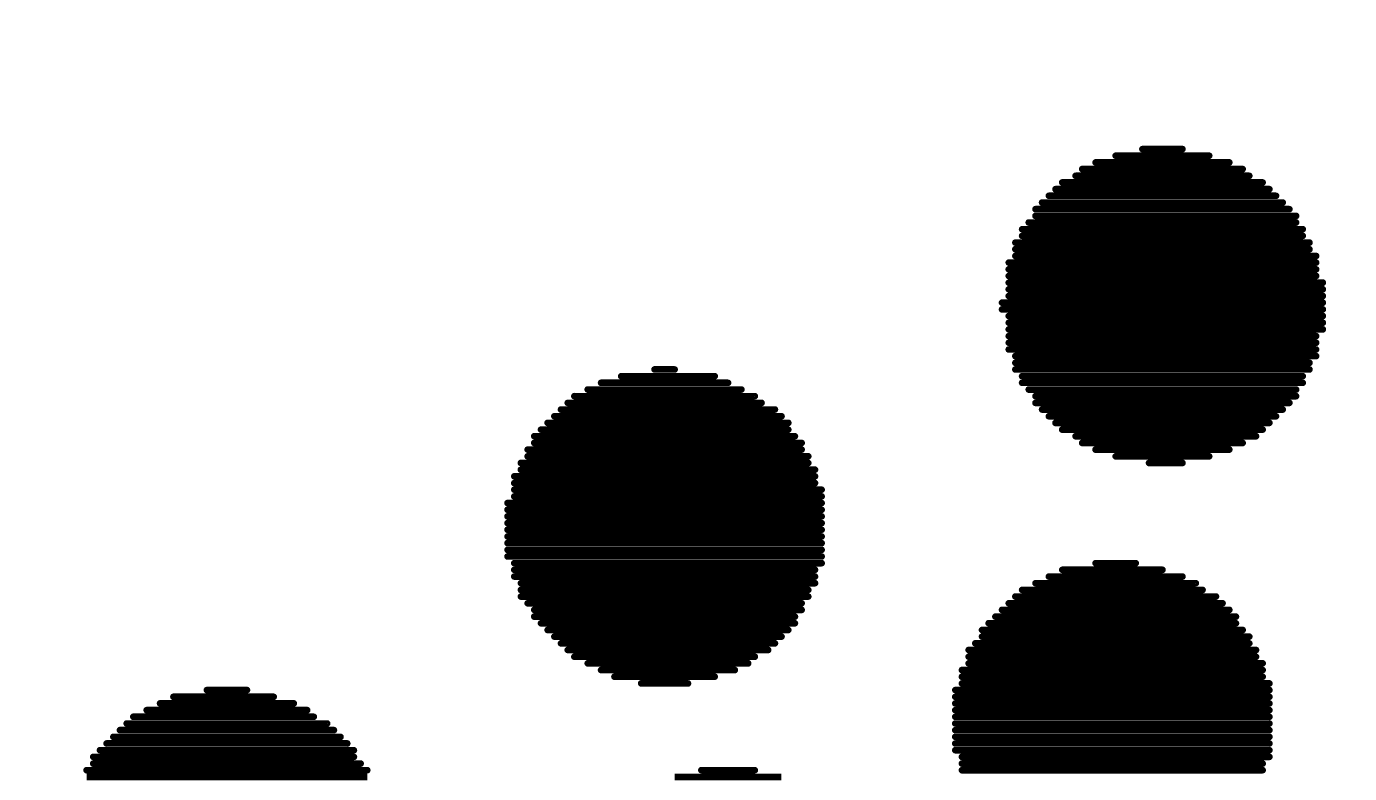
# Model space of a CAD drawing. Header units: millimetres. Extents: x -46.4 to 46.4, y -47.3 to 46.4.
# Drawn here: x -22.494 to -21.236, y 1.863 to 2.573 of the extents above; entities that cross this region are included whole.
import ezdxf

# ---------------------------------------------------------------- set-up
doc = ezdxf.new("R2010")
doc.units = ezdxf.units.MM
doc.layers.add('BottomOverlay', color=54, linetype='Continuous')
doc.layers.add('Mechanical1', color=6, linetype='Continuous')

# ---------------------------------------------------------------- blocks, each defined once
blk = doc.blocks.new('________2')
at = {"layer": 'BottomOverlay', "const_width": 0.00635}
for points in [[(2.5669, -0.5432), (2.605, -0.5432)], [(2.5225, -0.5559), (2.6495, -0.5559)], [(2.5415, -0.5495), (2.6304, -0.5495)], [(2.5034, -0.5686), (2.6685, -0.5686)], [(2.5098, -0.5622), (2.6622, -0.5622)], [(2.4844, -0.5813), (2.6876, -0.5813)], [(2.4907, -0.5749), (2.6812, -0.5749)], [(2.4717, -0.594), (2.7003, -0.594)], [(2.478, -0.5876), (2.6939, -0.5876)], [(2.4653, -0.6003), (2.7066, -0.6003)], [(2.4653, -0.6067), (2.713, -0.6067)], [(2.459, -0.613), (2.713, -0.613)], [(2.4526, -0.6194), (2.7193, -0.6194)], [(2.4526, -0.6257), (2.7193, -0.6257)], [(2.4463, -0.6321), (2.7257, -0.6321)], [(2.4463, -0.6384), (2.7257, -0.6384)], [(2.4399, -0.6511), (2.732, -0.6511)], [(2.4463, -0.6448), (2.732, -0.6448)], [(2.4399, -0.6575), (2.732, -0.6575)], [(2.4399, -0.6638), (2.732, -0.6638)], [(2.4399, -0.6702), (2.7384, -0.6702)], [(2.4399, -0.6765), (2.7384, -0.6765)], [(2.4336, -0.6892), (2.7384, -0.6892)], [(2.4399, -0.6829), (2.7384, -0.6829)], [(2.4336, -0.6956), (2.7384, -0.6956)], [(2.4399, -0.7019), (2.7384, -0.7019)], [(2.4399, -0.7083), (2.7384, -0.7083)], [(2.4399, -0.7146), (2.7384, -0.7146)], [(2.4399, -0.721), (2.732, -0.721)], [(2.4399, -0.7273), (2.732, -0.7273)], [(2.4399, -0.7337), (2.732, -0.7337)], [(2.4463, -0.74), (2.732, -0.74)], [(2.1034, -0.7527), (2.1224, -0.7527)], [(2.4463, -0.7464), (2.7257, -0.7464)], [(2.4463, -0.7527), (2.7257, -0.7527)], [(2.0526, -0.7654), (2.1732, -0.7654)], [(2.0716, -0.7591), (2.1605, -0.7591)], [(2.4526, -0.7591), (2.7193, -0.7591)], [(2.4526, -0.7654), (2.7193, -0.7654)], [(2.0272, -0.7781), (2.1986, -0.7781)], [(2.0399, -0.7718), (2.1859, -0.7718)], [(2.459, -0.7718), (2.713, -0.7718)], [(2.4653, -0.7781), (2.713, -0.7781)], [(2.0145, -0.7908), (2.2177, -0.7908)], [(2.0208, -0.7845), (2.205, -0.7845)], [(2.4653, -0.7845), (2.7066, -0.7845)], [(2.4717, -0.7908), (2.7003, -0.7908)], [(2.0018, -0.8035), (2.2304, -0.8035)], [(2.0081, -0.7972), (2.224, -0.7972)], [(2.478, -0.7972), (2.6939, -0.7972)], [(2.4844, -0.8035), (2.6876, -0.8035)], [(1.9891, -0.8162), (2.2367, -0.8162)], [(1.9954, -0.8099), (2.2304, -0.8099)], [(2.4907, -0.8099), (2.6812, -0.8099)], [(2.5034, -0.8162), (2.6749, -0.8162)], [(1.9827, -0.8289), (2.2431, -0.8289)], [(1.9891, -0.8226), (2.2431, -0.8226)], [(2.5098, -0.8226), (2.6622, -0.8226)], [(2.5225, -0.8289), (2.6495, -0.8289)], [(1.9764, -0.8416), (2.2494, -0.8416)], [(1.9827, -0.8353), (2.2494, -0.8353)], [(2.5415, -0.8353), (2.6304, -0.8353)], [(2.5733, -0.8416), (2.605, -0.8416)], [(1.97, -0.8543), (2.2558, -0.8543)], [(1.9764, -0.848), (2.2558, -0.848)], [(1.97, -0.8607), (2.2558, -0.8607)], [(1.97, -0.867), (2.2621, -0.867)], [(1.9637, -0.8797), (2.2621, -0.8797)], [(1.97, -0.8734), (2.2621, -0.8734)], [(1.9637, -0.8861), (2.2621, -0.8861)], [(1.9637, -0.8924), (2.2621, -0.8924)], [(1.9637, -0.8988), (2.2621, -0.8988)], [(1.9637, -0.9051), (2.2621, -0.9051)], [(1.9637, -0.9115), (2.2621, -0.9115)], [(1.9637, -0.9178), (2.2621, -0.9178)], [(1.9637, -0.9242), (2.2621, -0.9242)], [(1.9637, -0.9305), (2.2621, -0.9305)], [(1.97, -0.9369), (2.2621, -0.9369)], [(1.97, -0.9432), (2.2558, -0.9432)], [(2.4907, -0.9432), (2.586, -0.9432)], [(2.5225, -0.9369), (2.5606, -0.9369)], [(1.97, -0.9496), (2.2558, -0.9496)], [(1.9764, -0.9559), (2.2558, -0.9559)], [(2.4653, -0.9559), (2.6177, -0.9559)], [(2.478, -0.9496), (2.605, -0.9496)], [(1.9764, -0.9623), (2.2494, -0.9623)], [(1.9764, -0.9686), (2.2494, -0.9686)], [(2.4463, -0.9686), (2.6368, -0.9686)], [(2.4526, -0.9623), (2.6241, -0.9623)], [(1.9827, -0.975), (2.2431, -0.975)], [(1.9891, -0.9813), (2.2431, -0.9813)], [(2.4336, -0.9813), (2.6495, -0.9813)], [(2.4399, -0.975), (2.6431, -0.975)], [(1.9891, -0.9877), (2.2367, -0.9877)], [(1.9954, -0.994), (2.2367, -0.994)], [(2.4209, -0.994), (2.6558, -0.994)], [(2.4272, -0.9877), (2.6558, -0.9877)], [(2.0018, -1.0004), (2.2304, -1.0004)], [(2.0081, -1.0067), (2.224, -1.0067)], [(2.4145, -1.0004), (2.6622, -1.0004)], [(2.4145, -1.0067), (2.6685, -1.0067)], [(2.0145, -1.0131), (2.2177, -1.0131)], [(2.0208, -1.0194), (2.2113, -1.0194)], [(2.4018, -1.0194), (2.6749, -1.0194)], [(2.4082, -1.0131), (2.6685, -1.0131)], [(2.0272, -1.0258), (2.1986, -1.0258)], [(2.0399, -1.0321), (2.1923, -1.0321)], [(2.4018, -1.0258), (2.6749, -1.0258)], [(2.4018, -1.0321), (2.6812, -1.0321)], [(2.0526, -1.0385), (2.1796, -1.0385)], [(2.0653, -1.0448), (2.1605, -1.0448)], [(2.3955, -1.0385), (2.6812, -1.0385)], [(2.3955, -1.0448), (2.6812, -1.0448)], [(1.6779, -1.0575), (1.716, -1.0575)], [(2.0907, -1.0512), (2.1351, -1.0512)], [(2.3891, -1.0575), (2.6876, -1.0575)], [(2.3955, -1.0512), (2.6876, -1.0512)], [(1.6335, -1.0702), (1.7605, -1.0702)], [(1.6462, -1.0639), (1.7414, -1.0639)], [(2.3891, -1.0639), (2.6876, -1.0639)], [(2.3891, -1.0702), (2.6876, -1.0702)], [(1.6081, -1.0829), (1.7795, -1.0829)], [(1.6208, -1.0766), (1.7732, -1.0766)], [(2.3891, -1.0766), (2.6876, -1.0766)], [(2.3891, -1.0829), (2.6876, -1.0829)], [(1.5954, -1.0956), (1.7986, -1.0956)], [(1.6017, -1.0893), (1.7922, -1.0893)], [(2.3891, -1.0893), (2.6876, -1.0893)], [(2.3891, -1.0956), (2.6876, -1.0956)], [(1.5827, -1.1083), (1.8113, -1.1083)], [(1.589, -1.102), (1.8049, -1.102)], [(2.3891, -1.102), (2.6876, -1.102)], [(2.3891, -1.1083), (2.6876, -1.1083)], [(1.57, -1.121), (1.8176, -1.121)], [(1.5763, -1.1147), (1.8176, -1.1147)], [(2.3891, -1.1147), (2.6876, -1.1147)], [(2.3955, -1.121), (2.6876, -1.121)], [(1.5636, -1.1337), (1.8303, -1.1337)], [(1.57, -1.1274), (1.824, -1.1274)], [(2.1478, -1.1337), (2.1986, -1.1337)], [(2.3955, -1.1274), (2.6812, -1.1274)], [(2.3955, -1.1337), (2.6812, -1.1337)], [(1.5636, -1.1401), (1.8303, -1.1401)], [(2.1224, -1.1401), (2.224, -1.1401)]]:
    blk.add_lwpolyline(points, dxfattribs=at)
at = {"layer": 'BottomOverlay', "const_width": 0.00317}
for points in [[(2.5654, -0.5432, 1), (2.5685, -0.5432, 1)], [(2.6035, -0.5432, 1), (2.6066, -0.5432, 1)], [(2.5209, -0.5559, 1), (2.5241, -0.5559, 1)], [(2.54, -0.5495, 1), (2.5431, -0.5495, 1)], [(2.6289, -0.5495, 1), (2.632, -0.5495, 1)], [(2.6479, -0.5559, 1), (2.6511, -0.5559, 1)], [(2.5019, -0.5686, 1), (2.505, -0.5686, 1)], [(2.5082, -0.5622, 1), (2.5114, -0.5622, 1)], [(2.6606, -0.5622, 1), (2.6638, -0.5622, 1)], [(2.667, -0.5686, 1), (2.6701, -0.5686, 1)], [(2.4828, -0.5813, 1), (2.486, -0.5813, 1)], [(2.4892, -0.5749, 1), (2.4923, -0.5749, 1)], [(2.6797, -0.5749, 1), (2.6828, -0.5749, 1)], [(2.686, -0.5813, 1), (2.6892, -0.5813, 1)], [(2.4701, -0.594, 1), (2.4733, -0.594, 1)], [(2.4765, -0.5876, 1), (2.4796, -0.5876, 1)], [(2.6924, -0.5876, 1), (2.6955, -0.5876, 1)], [(2.6987, -0.594, 1), (2.7019, -0.594, 1)], [(2.4638, -0.6003, 1), (2.4669, -0.6003, 1)], [(2.4638, -0.6067, 1), (2.4669, -0.6067, 1)], [(2.7051, -0.6003, 1), (2.7082, -0.6003, 1)], [(2.7114, -0.6067, 1), (2.7146, -0.6067, 1)], [(2.4574, -0.613, 1), (2.4606, -0.613, 1)], [(2.7114, -0.613, 1), (2.7146, -0.613, 1)], [(2.4511, -0.6194, 1), (2.4542, -0.6194, 1)], [(2.4511, -0.6257, 1), (2.4542, -0.6257, 1)], [(2.7178, -0.6194, 1), (2.7209, -0.6194, 1)], [(2.7178, -0.6257, 1), (2.7209, -0.6257, 1)], [(2.4447, -0.6321, 1), (2.4479, -0.6321, 1)], [(2.4447, -0.6384, 1), (2.4479, -0.6384, 1)], [(2.7241, -0.6321, 1), (2.7273, -0.6321, 1)], [(2.7241, -0.6384, 1), (2.7273, -0.6384, 1)], [(2.4384, -0.6511, 1), (2.4415, -0.6511, 1)], [(2.4447, -0.6448, 1), (2.4479, -0.6448, 1)], [(2.7305, -0.6448, 1), (2.7336, -0.6448, 1)], [(2.7305, -0.6511, 1), (2.7336, -0.6511, 1)], [(2.4384, -0.6575, 1), (2.4415, -0.6575, 1)], [(2.4384, -0.6638, 1), (2.4415, -0.6638, 1)], [(2.7305, -0.6575, 1), (2.7336, -0.6575, 1)], [(2.7305, -0.6638, 1), (2.7336, -0.6638, 1)], [(2.4384, -0.6702, 1), (2.4415, -0.6702, 1)], [(2.4384, -0.6765, 1), (2.4415, -0.6765, 1)], [(2.7368, -0.6702, 1), (2.74, -0.6702, 1)], [(2.7368, -0.6765, 1), (2.74, -0.6765, 1)], [(2.432, -0.6892, 1), (2.4352, -0.6892, 1)], [(2.4384, -0.6829, 1), (2.4415, -0.6829, 1)], [(2.7368, -0.6829, 1), (2.74, -0.6829, 1)], [(2.7368, -0.6892, 1), (2.74, -0.6892, 1)], [(2.432, -0.6956, 1), (2.4352, -0.6956, 1)], [(2.4384, -0.7019, 1), (2.4415, -0.7019, 1)], [(2.7368, -0.6956, 1), (2.74, -0.6956, 1)], [(2.7368, -0.7019, 1), (2.74, -0.7019, 1)], [(2.4384, -0.7083, 1), (2.4415, -0.7083, 1)], [(2.4384, -0.7146, 1), (2.4415, -0.7146, 1)], [(2.7368, -0.7083, 1), (2.74, -0.7083, 1)], [(2.7368, -0.7146, 1), (2.74, -0.7146, 1)], [(2.4384, -0.721, 1), (2.4415, -0.721, 1)], [(2.4384, -0.7273, 1), (2.4415, -0.7273, 1)], [(2.7305, -0.721, 1), (2.7336, -0.721, 1)], [(2.7305, -0.7273, 1), (2.7336, -0.7273, 1)], [(2.4384, -0.7337, 1), (2.4415, -0.7337, 1)], [(2.4447, -0.74, 1), (2.4479, -0.74, 1)], [(2.7305, -0.7337, 1), (2.7336, -0.7337, 1)], [(2.7305, -0.74, 1), (2.7336, -0.74, 1)], [(2.1018, -0.7527, 1), (2.105, -0.7527, 1)], [(2.1209, -0.7527, 1), (2.124, -0.7527, 1)], [(2.4447, -0.7464, 1), (2.4479, -0.7464, 1)], [(2.4447, -0.7527, 1), (2.4479, -0.7527, 1)], [(2.7241, -0.7464, 1), (2.7273, -0.7464, 1)], [(2.7241, -0.7527, 1), (2.7273, -0.7527, 1)], [(2.051, -0.7654, 1), (2.0542, -0.7654, 1)], [(2.0701, -0.7591, 1), (2.0732, -0.7591, 1)], [(2.159, -0.7591, 1), (2.1621, -0.7591, 1)], [(2.1717, -0.7654, 1), (2.1748, -0.7654, 1)], [(2.4511, -0.7591, 1), (2.4542, -0.7591, 1)], [(2.4511, -0.7654, 1), (2.4542, -0.7654, 1)], [(2.7178, -0.7591, 1), (2.7209, -0.7591, 1)], [(2.7178, -0.7654, 1), (2.7209, -0.7654, 1)], [(2.0256, -0.7781, 1), (2.0288, -0.7781, 1)], [(2.0383, -0.7718, 1), (2.0415, -0.7718, 1)], [(2.1844, -0.7718, 1), (2.1875, -0.7718, 1)], [(2.1971, -0.7781, 1), (2.2002, -0.7781, 1)], [(2.4574, -0.7718, 1), (2.4606, -0.7718, 1)], [(2.4638, -0.7781, 1), (2.4669, -0.7781, 1)], [(2.7114, -0.7718, 1), (2.7146, -0.7718, 1)], [(2.7114, -0.7781, 1), (2.7146, -0.7781, 1)], [(2.0129, -0.7908, 1), (2.0161, -0.7908, 1)], [(2.0193, -0.7845, 1), (2.0224, -0.7845, 1)], [(2.2034, -0.7845, 1), (2.2066, -0.7845, 1)], [(2.2161, -0.7908, 1), (2.2193, -0.7908, 1)], [(2.4638, -0.7845, 1), (2.4669, -0.7845, 1)], [(2.4701, -0.7908, 1), (2.4733, -0.7908, 1)], [(2.6987, -0.7908, 1), (2.7019, -0.7908, 1)], [(2.7051, -0.7845, 1), (2.7082, -0.7845, 1)], [(2.0002, -0.8035, 1), (2.0034, -0.8035, 1)], [(2.0066, -0.7972, 1), (2.0097, -0.7972, 1)], [(2.2225, -0.7972, 1), (2.2256, -0.7972, 1)], [(2.2288, -0.8035, 1), (2.232, -0.8035, 1)], [(2.4765, -0.7972, 1), (2.4796, -0.7972, 1)], [(2.4828, -0.8035, 1), (2.486, -0.8035, 1)], [(2.686, -0.8035, 1), (2.6892, -0.8035, 1)], [(2.6924, -0.7972, 1), (2.6955, -0.7972, 1)], [(1.9875, -0.8162, 1), (1.9907, -0.8162, 1)], [(1.9939, -0.8099, 1), (1.997, -0.8099, 1)], [(2.2288, -0.8099, 1), (2.232, -0.8099, 1)], [(2.2352, -0.8162, 1), (2.2383, -0.8162, 1)], [(2.4892, -0.8099, 1), (2.4923, -0.8099, 1)], [(2.5019, -0.8162, 1), (2.505, -0.8162, 1)], [(2.6733, -0.8162, 1), (2.6765, -0.8162, 1)], [(2.6797, -0.8099, 1), (2.6828, -0.8099, 1)], [(1.9812, -0.8289, 1), (1.9843, -0.8289, 1)], [(1.9875, -0.8226, 1), (1.9907, -0.8226, 1)], [(2.2415, -0.8226, 1), (2.2447, -0.8226, 1)], [(2.2415, -0.8289, 1), (2.2447, -0.8289, 1)], [(2.5082, -0.8226, 1), (2.5114, -0.8226, 1)], [(2.5209, -0.8289, 1), (2.5241, -0.8289, 1)], [(2.6479, -0.8289, 1), (2.6511, -0.8289, 1)], [(2.6606, -0.8226, 1), (2.6638, -0.8226, 1)], [(1.9748, -0.8416, 1), (1.978, -0.8416, 1)], [(1.9812, -0.8353, 1), (1.9843, -0.8353, 1)], [(2.2479, -0.8353, 1), (2.251, -0.8353, 1)], [(2.2479, -0.8416, 1), (2.251, -0.8416, 1)], [(2.54, -0.8353, 1), (2.5431, -0.8353, 1)], [(2.5717, -0.8416, 1), (2.5749, -0.8416, 1)], [(2.6035, -0.8416, 1), (2.6066, -0.8416, 1)], [(2.6289, -0.8353, 1), (2.632, -0.8353, 1)], [(1.9685, -0.8543, 1), (1.9716, -0.8543, 1)], [(1.9748, -0.848, 1), (1.978, -0.848, 1)], [(2.2542, -0.848, 1), (2.2574, -0.848, 1)], [(2.2542, -0.8543, 1), (2.2574, -0.8543, 1)], [(1.9685, -0.8607, 1), (1.9716, -0.8607, 1)], [(1.9685, -0.867, 1), (1.9716, -0.867, 1)], [(2.2542, -0.8607, 1), (2.2574, -0.8607, 1)], [(2.2606, -0.867, 1), (2.2637, -0.867, 1)], [(1.9621, -0.8797, 1), (1.9653, -0.8797, 1)], [(1.9685, -0.8734, 1), (1.9716, -0.8734, 1)], [(2.2606, -0.8734, 1), (2.2637, -0.8734, 1)], [(2.2606, -0.8797, 1), (2.2637, -0.8797, 1)], [(1.9621, -0.8861, 1), (1.9653, -0.8861, 1)], [(1.9621, -0.8924, 1), (1.9653, -0.8924, 1)], [(2.2606, -0.8861, 1), (2.2637, -0.8861, 1)], [(2.2606, -0.8924, 1), (2.2637, -0.8924, 1)], [(1.9621, -0.8988, 1), (1.9653, -0.8988, 1)], [(1.9621, -0.9051, 1), (1.9653, -0.9051, 1)], [(2.2606, -0.8988, 1), (2.2637, -0.8988, 1)], [(2.2606, -0.9051, 1), (2.2637, -0.9051, 1)], [(1.9621, -0.9115, 1), (1.9653, -0.9115, 1)], [(1.9621, -0.9178, 1), (1.9653, -0.9178, 1)], [(2.2606, -0.9115, 1), (2.2637, -0.9115, 1)], [(2.2606, -0.9178, 1), (2.2637, -0.9178, 1)], [(1.9621, -0.9242, 1), (1.9653, -0.9242, 1)], [(1.9621, -0.9305, 1), (1.9653, -0.9305, 1)], [(2.2606, -0.9242, 1), (2.2637, -0.9242, 1)], [(2.2606, -0.9305, 1), (2.2637, -0.9305, 1)], [(1.9685, -0.9369, 1), (1.9716, -0.9369, 1)], [(1.9685, -0.9432, 1), (1.9716, -0.9432, 1)], [(2.2542, -0.9432, 1), (2.2574, -0.9432, 1)], [(2.2606, -0.9369, 1), (2.2637, -0.9369, 1)], [(2.4892, -0.9432, 1), (2.4923, -0.9432, 1)], [(2.5209, -0.9369, 1), (2.5241, -0.9369, 1)], [(2.559, -0.9369, 1), (2.5622, -0.9369, 1)], [(2.5844, -0.9432, 1), (2.5876, -0.9432, 1)], [(1.9685, -0.9496, 1), (1.9716, -0.9496, 1)], [(1.9748, -0.9559, 1), (1.978, -0.9559, 1)], [(2.2542, -0.9496, 1), (2.2574, -0.9496, 1)], [(2.2542, -0.9559, 1), (2.2574, -0.9559, 1)], [(2.4638, -0.9559, 1), (2.4669, -0.9559, 1)], [(2.4765, -0.9496, 1), (2.4796, -0.9496, 1)], [(2.6035, -0.9496, 1), (2.6066, -0.9496, 1)], [(2.6162, -0.9559, 1), (2.6193, -0.9559, 1)], [(1.9748, -0.9623, 1), (1.978, -0.9623, 1)], [(1.9748, -0.9686, 1), (1.978, -0.9686, 1)], [(2.2479, -0.9623, 1), (2.251, -0.9623, 1)], [(2.2479, -0.9686, 1), (2.251, -0.9686, 1)], [(2.4447, -0.9686, 1), (2.4479, -0.9686, 1)], [(2.4511, -0.9623, 1), (2.4542, -0.9623, 1)], [(2.6225, -0.9623, 1), (2.6257, -0.9623, 1)], [(2.6352, -0.9686, 1), (2.6384, -0.9686, 1)], [(1.9812, -0.975, 1), (1.9843, -0.975, 1)], [(1.9875, -0.9813, 1), (1.9907, -0.9813, 1)], [(2.2415, -0.975, 1), (2.2447, -0.975, 1)], [(2.2415, -0.9813, 1), (2.2447, -0.9813, 1)], [(2.432, -0.9813, 1), (2.4352, -0.9813, 1)], [(2.4384, -0.975, 1), (2.4415, -0.975, 1)], [(2.6416, -0.975, 1), (2.6447, -0.975, 1)], [(2.6479, -0.9813, 1), (2.6511, -0.9813, 1)], [(1.9875, -0.9877, 1), (1.9907, -0.9877, 1)], [(1.9939, -0.994, 1), (1.997, -0.994, 1)], [(2.2352, -0.9877, 1), (2.2383, -0.9877, 1)], [(2.2352, -0.994, 1), (2.2383, -0.994, 1)], [(2.4193, -0.994, 1), (2.4225, -0.994, 1)], [(2.4257, -0.9877, 1), (2.4288, -0.9877, 1)], [(2.6543, -0.9877, 1), (2.6574, -0.9877, 1)], [(2.6543, -0.994, 1), (2.6574, -0.994, 1)], [(2.0002, -1.0004, 1), (2.0034, -1.0004, 1)], [(2.0066, -1.0067, 1), (2.0097, -1.0067, 1)], [(2.2225, -1.0067, 1), (2.2256, -1.0067, 1)], [(2.2288, -1.0004, 1), (2.232, -1.0004, 1)], [(2.413, -1.0004, 1), (2.4161, -1.0004, 1)], [(2.413, -1.0067, 1), (2.4161, -1.0067, 1)], [(2.6606, -1.0004, 1), (2.6638, -1.0004, 1)], [(2.667, -1.0067, 1), (2.6701, -1.0067, 1)], [(2.0129, -1.0131, 1), (2.0161, -1.0131, 1)], [(2.0193, -1.0194, 1), (2.0224, -1.0194, 1)], [(2.2098, -1.0194, 1), (2.2129, -1.0194, 1)], [(2.2161, -1.0131, 1), (2.2193, -1.0131, 1)], [(2.4003, -1.0194, 1), (2.4034, -1.0194, 1)], [(2.4066, -1.0131, 1), (2.4098, -1.0131, 1)], [(2.667, -1.0131, 1), (2.6701, -1.0131, 1)], [(2.6733, -1.0194, 1), (2.6765, -1.0194, 1)], [(2.0256, -1.0258, 1), (2.0288, -1.0258, 1)], [(2.0383, -1.0321, 1), (2.0415, -1.0321, 1)], [(2.1907, -1.0321, 1), (2.1939, -1.0321, 1)], [(2.1971, -1.0258, 1), (2.2002, -1.0258, 1)], [(2.4003, -1.0258, 1), (2.4034, -1.0258, 1)], [(2.4003, -1.0321, 1), (2.4034, -1.0321, 1)], [(2.6733, -1.0258, 1), (2.6765, -1.0258, 1)], [(2.6797, -1.0321, 1), (2.6828, -1.0321, 1)], [(2.051, -1.0385, 1), (2.0542, -1.0385, 1)], [(2.0637, -1.0448, 1), (2.0669, -1.0448, 1)], [(2.159, -1.0448, 1), (2.1621, -1.0448, 1)], [(2.178, -1.0385, 1), (2.1812, -1.0385, 1)], [(2.3939, -1.0385, 1), (2.3971, -1.0385, 1)], [(2.3939, -1.0448, 1), (2.3971, -1.0448, 1)], [(2.6797, -1.0385, 1), (2.6828, -1.0385, 1)], [(2.6797, -1.0448, 1), (2.6828, -1.0448, 1)], [(1.6764, -1.0575, 1), (1.6795, -1.0575, 1)], [(1.7145, -1.0575, 1), (1.7176, -1.0575, 1)], [(2.0891, -1.0512, 1), (2.0923, -1.0512, 1)], [(2.1336, -1.0512, 1), (2.1367, -1.0512, 1)], [(2.3876, -1.0575, 1), (2.3907, -1.0575, 1)], [(2.3939, -1.0512, 1), (2.3971, -1.0512, 1)], [(2.686, -1.0512, 1), (2.6892, -1.0512, 1)], [(2.686, -1.0575, 1), (2.6892, -1.0575, 1)], [(1.6319, -1.0702, 1), (1.6351, -1.0702, 1)], [(1.6446, -1.0639, 1), (1.6478, -1.0639, 1)], [(1.7399, -1.0639, 1), (1.743, -1.0639, 1)], [(1.7589, -1.0702, 1), (1.7621, -1.0702, 1)], [(2.3876, -1.0639, 1), (2.3907, -1.0639, 1)], [(2.3876, -1.0702, 1), (2.3907, -1.0702, 1)], [(2.686, -1.0639, 1), (2.6892, -1.0639, 1)], [(2.686, -1.0702, 1), (2.6892, -1.0702, 1)], [(1.6065, -1.0829, 1), (1.6097, -1.0829, 1)], [(1.6192, -1.0766, 1), (1.6224, -1.0766, 1)], [(1.7716, -1.0766, 1), (1.7748, -1.0766, 1)], [(1.778, -1.0829, 1), (1.7811, -1.0829, 1)], [(2.3876, -1.0766, 1), (2.3907, -1.0766, 1)], [(2.3876, -1.0829, 1), (2.3907, -1.0829, 1)], [(2.686, -1.0766, 1), (2.6892, -1.0766, 1)], [(2.686, -1.0829, 1), (2.6892, -1.0829, 1)], [(1.5938, -1.0956, 1), (1.597, -1.0956, 1)], [(1.6002, -1.0893, 1), (1.6033, -1.0893, 1)], [(1.7907, -1.0893, 1), (1.7938, -1.0893, 1)], [(1.797, -1.0956, 1), (1.8002, -1.0956, 1)], [(2.3876, -1.0893, 1), (2.3907, -1.0893, 1)], [(2.3876, -1.0956, 1), (2.3907, -1.0956, 1)], [(2.686, -1.0893, 1), (2.6892, -1.0893, 1)], [(2.686, -1.0956, 1), (2.6892, -1.0956, 1)], [(1.5811, -1.1083, 1), (1.5843, -1.1083, 1)], [(1.5875, -1.102, 1), (1.5906, -1.102, 1)], [(1.8034, -1.102, 1), (1.8065, -1.102, 1)], [(1.8097, -1.1083, 1), (1.8129, -1.1083, 1)], [(2.3876, -1.102, 1), (2.3907, -1.102, 1)], [(2.3876, -1.1083, 1), (2.3907, -1.1083, 1)], [(2.686, -1.102, 1), (2.6892, -1.102, 1)], [(2.686, -1.1083, 1), (2.6892, -1.1083, 1)], [(1.5684, -1.121, 1), (1.5716, -1.121, 1)], [(1.5748, -1.1147, 1), (1.5779, -1.1147, 1)], [(1.8161, -1.1147, 1), (1.8192, -1.1147, 1)], [(1.8161, -1.121, 1), (1.8192, -1.121, 1)], [(2.3876, -1.1147, 1), (2.3907, -1.1147, 1)], [(2.3939, -1.121, 1), (2.3971, -1.121, 1)], [(2.686, -1.1147, 1), (2.6892, -1.1147, 1)], [(2.686, -1.121, 1), (2.6892, -1.121, 1)], [(1.5621, -1.1337, 1), (1.5652, -1.1337, 1)], [(1.5684, -1.1274, 1), (1.5716, -1.1274, 1)], [(1.8224, -1.1274, 1), (1.8256, -1.1274, 1)], [(1.8288, -1.1337, 1), (1.8319, -1.1337, 1)], [(2.1463, -1.1337, 1), (2.1494, -1.1337, 1)], [(2.1971, -1.1337, 1), (2.2002, -1.1337, 1)], [(2.3939, -1.1274, 1), (2.3971, -1.1274, 1)], [(2.3939, -1.1337, 1), (2.3971, -1.1337, 1)], [(2.6797, -1.1274, 1), (2.6828, -1.1274, 1)], [(2.6797, -1.1337, 1), (2.6828, -1.1337, 1)]]:
    blk.add_lwpolyline(points, format="xyb", close=True, dxfattribs=at)

msp = doc.modelspace()

# ---------------------------------------------------------------- linework, layer by layer
at = {"layer": 'BottomOverlay', "const_width": 0.508}
msp.add_lwpolyline([(-28.929, 0.9392, -0.221527), (-12.3943, 8.4487)], format="xyb", dxfattribs=at)
at = {"layer": 'Mechanical1', "const_width": 0.254}
msp.add_lwpolyline([(-46.2567, 0, -0.414214), (0, 46.2567)], format="xyb", dxfattribs=at)

# ---------------------------------------------------------------- block references
at = {"rotation": 360}
msp.add_blockref('________2', (-24, 3), dxfattribs=at)

doc.saveas('drawing.dxf')
